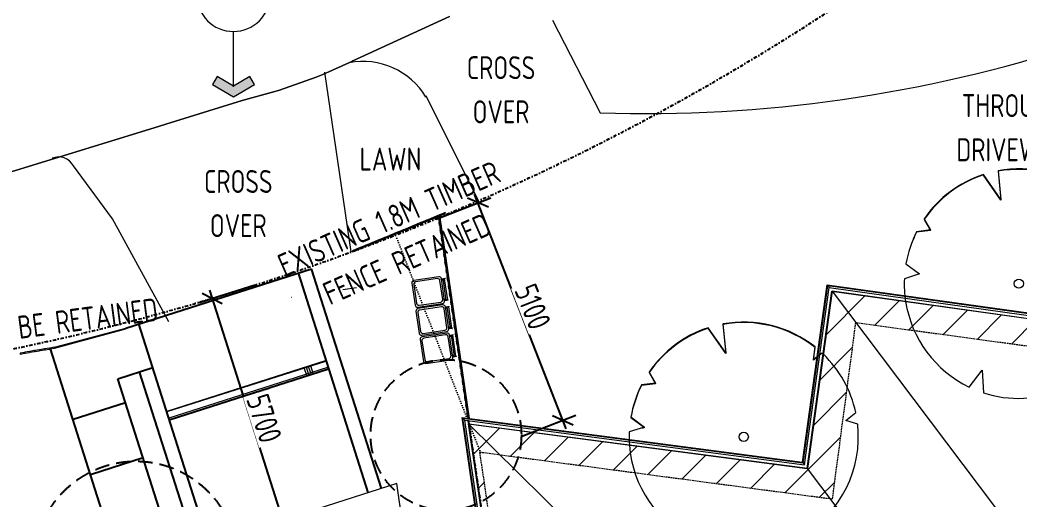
# Model space of a CAD drawing. Header units: millimetres. Extents: x -39027 to 364494, y -35256 to 94895.
# Drawn here: x 5216 to 27027, y 10956 to 21410 of the extents above; entities that cross this region are included whole.
import ezdxf

# ---------------------------------------------------------------- set-up
doc = ezdxf.new("R2010")
doc.units = ezdxf.units.MM
doc.header["$LTSCALE"] = 25
doc.header["$PDMODE"] = 3
for name, pattern in [('BG_Dash 1_5mm', [2.1, 1.5, -0.6]), ('BG_Dash Dot 3mm', [7, 3, -2, 0, -2]), ('BG_Dot 2mm', [2, 0, -2]), ('HIDDEN', [9.525, 6.35, -3.175])]:
    doc.linetypes.add(name, pattern=pattern)
for name, color, linetype, lineweight in [('A-ANNO-DIMS', 211, 'Continuous', 5), ('A-ANNO-NOTE', 131, 'Continuous', 25), ('A-DETL', 90, 'Continuous', 9), ('A-DETL-GENF', 92, 'Continuous', 5), ('A-DETL-HDLN', 90, 'BG_Dash 1_5mm', 9), ('A-FLOR', 1, 'Continuous', 5), ('A-GENM', 13, 'Continuous', 5), ('A-GLAZ-CWMG', 3, 'Continuous', 5), ('A-ROOF', 132, 'Continuous', 5), ('A-ROOF-OTLN', 132, 'Continuous', 5), ('A-WALL', 2, 'Continuous', 5), ('C-PROP-LINE', 91, 'BG_Dash Dot 3mm', 25), ('C-TOPO', 251, 'Continuous', 9), ('G-ANNO-TEXT', 231, 'Continuous', 5), ('L-PLNT', 71, 'Continuous', 5), ('L-SITE', 91, 'Continuous', 9), ('P-SANR-FIXT', 6, 'Continuous', 5)]:
    doc.layers.add(name, color=color, linetype=linetype, lineweight=lineweight)
doc.layers.add('Land-25', color=3, linetype='Continuous')
doc.layers.add('Wall-25', color=130, linetype='Continuous')
doc.styles.add('ISOCPEUR', font='isocpeur.ttf', dxfattribs={"width": 0.75, "height": 500})
doc.dimstyles.new('BG_STANDARD_100_Rounding_Op', dxfattribs={"dimscale": 304.8, "dimtxt": 500, "dimasz": 1.148294, "dimexe": 0.984252, "dimexo": 0.0625, "dimgap": 0.131234, "dimtad": 1, "dimdec": 0, "dimrnd": 100, "dimzin": 0, "dimdsep": 46, "dimtxsty": 'ISOCPEUR', "dimblk1": 'OBLIQUE', "dimblk2": 'OBLIQUE', "dimsah": 1, "dimcen": 0.09, "dimdle": 0.656168, "dimazin": 0, "dimtfac": 1, "dimtdec": 4, "dimtix": 1, "dimtmove": 0, "dimatfit": 3, "dimfxl": 3.28084, "dimfxlon": 1, "dimtvp": 1, "dimtfill": 1, "dimtolj": 1, "dimtzin": 0, "dimarcsym": 2})

# ---------------------------------------------------------------- blocks, each defined once
blk = doc.blocks.new('Rectangular Mullion - 20x100 Timber Panel-900567-PROPOSED SITE PLAN')
at = {"layer": 'A-GLAZ-CWMG', "lineweight": 9}
for p, q in [((-50, -10), (-50, 10)), ((-50, 10), (50, 10)), ((50, 10), (50, -10)), ((50, -10), (-50, -10))]:
    blk.add_line(p, q, dxfattribs=at)
blk = doc.blocks.new('PLANTING_RPC Tree - Tropical - Cuban Royal Palm - 7_5 Meters-2580577-PROPOSED SITE PLAN')
at = {"layer": 'L-PLNT', "lineweight": 9}
for p, q in [((-454, 2458), (-391, 1830)), ((-454, 2447), (-391, 1819)), ((-391, 1830), (-773, 2378)), ((-391, 1819), (-773, 2366)), ((1521, 1685), (1555, 1958)), ((1521, 1674), (1555, 1947)), ((1601, 1743), (1521, 1685)), ((1600, 1730), (1521, 1674)), ((-2063, 1411), (-1928, 1169)), ((-2063, 1400), (-1928, 1157)), ((-1928, 1169), (-2230, 1130)), ((-1928, 1157), (-2230, 1118)), ((-2462, 433), (-2165, 214)), ((-2462, 422), (-2165, 202)), ((-2165, 214), (-2242, 189)), ((-2165, 202), (-2219, 185))]:
    blk.add_line(p, q, dxfattribs=at)
for centre, start, end in [((0, 0), 51.5512, 100.4622), ((0, -11), 51.5512, 100.4622), ((0, 0), 108.0083, 145.6274), ((0, -11), 108.0083, 145.6274), ((0, 0), 153.1369, 170.0213), ((0, -11), 153.1369, 170.0213)]:
    blk.add_arc(centre, 2500, start, end, dxfattribs=at)
blk = doc.blocks.new('PLANTING_RPC Tree - Tropical - Cuban Royal Palm - 7_5 Meters-V202-PROPOSED SITE PLAN')
at = {"layer": 'L-PLNT', "lineweight": 9}
for p, q in [((-454, 2458), (-391, 1830)), ((-454, 2447), (-391, 1819)), ((-391, 1830), (-773, 2378)), ((-391, 1819), (-773, 2366)), ((1521, 1685), (1555, 1958)), ((1521, 1674), (1555, 1947)), ((1712, 1822), (1521, 1685)), ((1712, 1811), (1521, 1674)), ((-2063, 1411), (-1928, 1169)), ((-2063, 1400), (-1928, 1157)), ((-1928, 1169), (-2230, 1130)), ((-1928, 1157), (-2230, 1118))]:
    blk.add_line(p, q, dxfattribs=at)
for centre, start, end in [((0, 0), 51.5512, 100.4622), ((0, -11), 51.5512, 100.4622), ((0, 0), 108.0083, 145.6274), ((0, -11), 108.0083, 145.6274), ((0, 0), 30.7723, 46.7819), ((0, -11), 30.9733, 46.7819), ((0, 0), 153.1369, 157.8488), ((0, -11), 153.1369, 157.6279)]:
    blk.add_arc(centre, 2500, start, end, dxfattribs=at)
blk = doc.blocks.new('SITE_Bin_Wheely - 240 litre bin-2609414-PROPOSED SITE PLAN')
at = {"layer": 'L-SITE'}
for p, q in [((-290, 0), (-300, 0)), ((-300, -30), (-300, 0)), ((-300, 0), (-300, -1)), ((-290, -1), (-290, 0)), ((-290, 0), (-290, -9)), ((185, 0), (175, 0)), ((175, -30), (175, 0)), ((175, 0), (175, -1)), ((185, -1), (185, 0)), ((185, 0), (185, -30)), ((-350, -130), (-350, -680)), ((-315, -165), (-315, -645)), ((-300, -80), (-300, -30)), ((-290, -80), (-300, -80)), ((185, -80), (-300, -80)), ((-290, -9), (-290, -30)), ((175, -10), (-290, -10)), ((-290, -30), (-290, -80)), ((-290, -50), (175, -50)), ((-265, -55), (-290, -55)), ((-265, -55), (-265, -80)), ((150, -115), (-265, -115)), ((175, -55), (150, -55)), ((150, -80), (150, -55)), ((175, -80), (175, -30)), ((175, -80), (185, -80)), ((185, -30), (185, -80)), ((200, -645), (200, -165)), ((235, -680), (235, -130)), ((-300, -730), (185, -730)), ((-265, -695), (150, -695))]:
    blk.add_line(p, q, dxfattribs=at)
for centre, start, end in [((-300, -130), 90, 180), ((-265, -165), 90, 180), ((150, -165), 360, 90), ((185, -130), 360, 90), ((-265, -645), 180, 270), ((150, -645), 270, 360), ((-300, -680), 180, 270), ((185, -680), 270, 360)]:
    blk.add_arc(centre, 50, start, end, dxfattribs=at)
blk = doc.blocks.new('SITE_Bin_Wheely - 240 litre bin-V204-PROPOSED SITE PLAN')
at = {"layer": 'L-SITE'}
for p, q in [((-290, 0), (-300, 0)), ((-300, -30), (-300, 0)), ((-300, 0), (-300, -1)), ((-290, -1), (-290, 0)), ((-290, 0), (-290, -30)), ((185, 0), (175, 0)), ((175, -30), (175, 0)), ((175, 0), (175, -1)), ((185, -1), (185, 0)), ((185, 0), (185, -30)), ((-350, -130), (-350, -680)), ((-315, -165), (-315, -645)), ((-300, -80), (-300, -30)), ((-290, -80), (-300, -80)), ((185, -80), (-300, -80)), ((175, -10), (-290, -10)), ((-290, -30), (-290, -80)), ((-290, -50), (175, -50)), ((-265, -55), (-290, -55)), ((-265, -55), (-265, -80)), ((150, -115), (-265, -115)), ((175, -55), (150, -55)), ((150, -80), (150, -58)), ((175, -80), (175, -30)), ((175, -80), (185, -80)), ((185, -30), (185, -80)), ((200, -645), (200, -165)), ((235, -680), (235, -130)), ((-300, -730), (185, -730)), ((-265, -695), (150, -695))]:
    blk.add_line(p, q, dxfattribs=at)
for centre, start, end in [((-300, -130), 90, 180), ((-265, -165), 90, 180), ((150, -165), 360, 90), ((185, -130), 360, 90), ((-265, -645), 180, 270), ((150, -645), 270, 360), ((-300, -680), 180, 270), ((185, -680), 270, 360)]:
    blk.add_arc(centre, 50, start, end, dxfattribs=at)
blk = doc.blocks.new('SITE_Bin_Wheely - 240 litre bin-V205-PROPOSED SITE PLAN')
at = {"layer": 'L-SITE'}
for p, q in [((-290, 0), (-300, 0)), ((-300, -30), (-300, 0)), ((-300, 0), (-300, -1)), ((-290, -1), (-290, 0)), ((-290, 0), (-290, -30)), ((185, 0), (175, 0)), ((175, -30), (175, 0)), ((175, 0), (175, -1)), ((185, -1), (185, 0)), ((185, 0), (185, -30)), ((-350, -130), (-350, -680)), ((-315, -165), (-315, -645)), ((-300, -80), (-300, -30)), ((-290, -80), (-300, -80)), ((185, -80), (-300, -80)), ((175, -10), (-290, -10)), ((-290, -30), (-290, -80)), ((-290, -50), (175, -50)), ((-265, -55), (-290, -55)), ((-265, -61), (-265, -80)), ((150, -115), (-265, -115)), ((175, -55), (150, -55)), ((150, -80), (150, -58)), ((175, -80), (175, -30)), ((175, -80), (185, -80)), ((185, -30), (185, -80)), ((200, -645), (200, -165)), ((235, -680), (235, -130)), ((-300, -730), (185, -730)), ((-265, -695), (150, -695))]:
    blk.add_line(p, q, dxfattribs=at)
for centre, start, end in [((-300, -130), 90, 180), ((-265, -165), 90, 180), ((150, -165), 360, 90), ((185, -130), 360, 90), ((-265, -645), 180, 270), ((150, -645), 270, 360), ((-300, -680), 180, 270), ((185, -680), 270, 360)]:
    blk.add_arc(centre, 50, start, end, dxfattribs=at)
blk = doc.blocks.new('Family - ___-2269169-PROPOSED SITE PLAN')
at = {"layer": 'C-PROP-LINE'}
for p, q in [((18132, 7451), (18868, 11939)), ((16593, -1933), (18132, 7451))]:
    blk.add_line(p, q, dxfattribs=at)
blk.add_arc((14525, 63577), 51820, 256.5084, 274.8072, dxfattribs=at)
blk = doc.blocks.new('Family - ___-2269492-PROPOSED SITE PLAN')
at = {"layer": 'C-PROP-LINE'}
for p, q in [((18132, 7451), (18868, 11939)), ((16593, -1933), (18132, 7451))]:
    blk.add_line(p, q, dxfattribs=at)
blk.add_arc((14485, 63570), 51816, 274.8523, 286.5397, dxfattribs=at)
blk = doc.blocks.new('DC_Planting_Tree 5_0m Canopy - FIXED-V218-PROPOSED SITE PLAN')
at = {"layer": 'A-DETL-GENF'}
for p, q in [((-454, 2458), (-392, 1830)), ((-392, 1830), (-773, 2378)), ((1521, 1685), (1555, 1958)), ((1712, 1822), (1521, 1685)), ((-2063, 1411), (-1928, 1169)), ((-1928, 1169), (-2230, 1130)), ((2227, 353), (2442, 534)), ((-2462, 433), (-2165, 214)), ((2485, 273), (2227, 353)), ((-2165, 214), (-2498, 108)), ((-1085, -2252), (-801, -1886)), ((-801, -1886), (-773, -2377)), ((964, -2307), (799, -1804)), ((799, -1804), (1286, -2144))]:
    blk.add_line(p, q, dxfattribs=at)
blk.add_circle((0, 0), 100, dxfattribs=at)
for start, end in [(51.5512, 100.4622), (108.0083, 145.6274), (46.0093, 46.7819), (12.3276, 46.0093), (153.1369, 170.0213), (300.9465, 6.2753), (177.5355, 184.1803), (184.2104, 244.2846), (251.9772, 272.3265), (272.3601, 292.6758)]:
    blk.add_arc((0, 0), 2500, start, end, dxfattribs=at)
blk = doc.blocks.new('DC_Planting_Tree 5_0m Canopy - FIXED-V219-PROPOSED SITE PLAN')
at = {"layer": 'A-DETL-GENF'}
for p, q in [((-454, 2458), (-392, 1830)), ((-392, 1830), (-773, 2378)), ((1521, 1685), (1555, 1958)), ((1712, 1822), (1521, 1685)), ((-2063, 1411), (-1928, 1169)), ((-1928, 1169), (-2230, 1130)), ((2227, 353), (2442, 534)), ((-2462, 433), (-2165, 214)), ((2485, 273), (2227, 353)), ((-2165, 214), (-2498, 108)), ((-1085, -2252), (-801, -1886)), ((-801, -1886), (-773, -2377)), ((964, -2307), (799, -1804)), ((799, -1804), (1286, -2144))]:
    blk.add_line(p, q, dxfattribs=at)
blk.add_circle((0, 0), 100, dxfattribs=at)
for start, end in [(51.5512, 100.4622), (108.0083, 145.6274), (30.7748, 46.7819), (153.1369, 170.0213), (12.3276, 30.7748), (300.9465, 6.2753), (177.5355, 189.0288), (189.0288, 244.2846), (251.9772, 292.6758)]:
    blk.add_arc((0, 0), 2500, start, end, dxfattribs=at)
blk = doc.blocks.new('_Oblique')
at = {"color": 0, "linetype": 'ByBlock', "lineweight": -2}
blk.add_line((-0.5, -0.5), (0.5, 0.5), dxfattribs=at)
blk = doc.blocks.new('DIMBLOCK13-PROPOSED SITE PLAN')
at = {"layer": 'A-ANNO-DIMS', "color": 0, "lineweight": -2, "transparency": 16777216}
for p, q in [((10342, 15637), (9122, 15248)), ((9347, 15529), (11186, 9759)), ((12060, 10247), (10840, 9858))]:
    blk.add_line(p, q, dxfattribs=at)
at = {"layer": 'Defpoints', "color": 0, "transparency": 16777216}
for p in [(10361, 15642), (12078, 10253), (11126, 9949)]:
    blk.add_point(p, dxfattribs=at)
at = {"layer": 'A-ANNO-DIMS', "color": 0, "lineweight": -2, "transparency": 16777216, "xscale": 350, "yscale": 350, "zscale": 350}
for p, rotation in [((9408, 15339), 107.6792681858724), ((11126, 9949), 287.6792681858724)]:
    blk.add_blockref('_Oblique', p, dxfattribs=dict(at, rotation=rotation))
at = {"layer": 'A-ANNO-DIMS', "color": 0, "transparency": 16777216, "insert": (10543, 12732), "char_height": 500, "attachment_point": 5, "rotation": 287.6793, "style": 'ISOCPEUR', "bg_fill": 3, "box_fill_scale": 1.1, "bg_fill_color": 256, "bg_fill_true_color": 13158600, "bg_fill_transparency": 0}
blk.add_mtext('\\A1;5700', dxfattribs=at)
blk = doc.blocks.new('DIMBLOCK14-PROPOSED SITE PLAN')
at = {"layer": 'A-ANNO-DIMS', "color": 0, "lineweight": -2, "transparency": 16777216}
for p, q in [((14291, 17072), (15484, 17538)), ((17130, 12506), (15132, 17615)), ((16144, 12335), (17337, 12802))]:
    blk.add_line(p, q, dxfattribs=at)
at = {"layer": 'Defpoints', "color": 0, "transparency": 16777216}
for p in [(15205, 17429), (14273, 17065), (16126, 12328)]:
    blk.add_point(p, dxfattribs=at)
at = {"layer": 'A-ANNO-DIMS', "color": 0, "lineweight": -2, "transparency": 16777216, "xscale": 350, "yscale": 350, "zscale": 350}
for p, rotation in [((15205, 17429), 111.3633276784181), ((17057, 12693), 291.363327678418)]:
    blk.add_blockref('_Oblique', p, dxfattribs=dict(at, rotation=rotation))
at = {"layer": 'A-ANNO-DIMS', "color": 0, "transparency": 16777216, "insert": (16401, 15166), "char_height": 500, "attachment_point": 5, "rotation": 291.3633, "style": 'ISOCPEUR', "bg_fill": 3, "box_fill_scale": 1.1, "bg_fill_color": 256, "bg_fill_true_color": 13158600, "bg_fill_transparency": 0}
blk.add_mtext('\\A1;5100', dxfattribs=at)
blk = doc.blocks.new('ANNO_Site Note Circle Tag - Site Note Circle Tag-2606188-PROPOSED SITE PLAN')
at = {"layer": 'A-ANNO-NOTE', "lineweight": 5}
blk.add_hatch(color=256, dxfattribs=at).paths.add_polyline_path([(-2.29, -9.79), (-1.79, -8.92), (0, -9.96), (1.79, -8.92), (2.29, -9.79), (0, -11.11)], flags=0)
for p, q in [((0, -10.02), (0, -4)), ((-1.79, -8.92), (-2.29, -9.79)), ((-2.29, -9.79), (0, -11.11)), ((0, -9.96), (-1.79, -8.92)), ((1.79, -8.92), (0, -9.96)), ((0, -11.11), (2.29, -9.79)), ((2.29, -9.79), (1.79, -8.92))]:
    blk.add_line(p, q, dxfattribs=at)
for start, end in [(360, 180), (180, 360)]:
    blk.add_arc((0, 0), 4, start, end, dxfattribs=at)

msp = doc.modelspace()

# ---------------------------------------------------------------- hatches: boundary and pattern name
at = {"layer": 'A-DETL-GENF', "lineweight": 9}
h = msp.add_hatch(dxfattribs=at)
h.set_pattern_fill('FP_50', color=250, style=0, pattern_type=2)
h.set_pattern_definition([(45, (-4938.44, 393.3), (-424.264, 424.264), [])])
h.paths.add_polyline_path([(47088.7, -33946.8), (48278.9, -33946.8), (49983.4, -21339.4), (49983.4, -20585.8), (28063.1, -17505), (27088.9, -24436.9), (33103.3, -25282.2), (32815.8, -27328.2), (40737.9, -28441.6), (40042.1, -33393), (44138.4, -33946.8), (44748.9, -33946.8)], flags=0)
h.paths.add_polyline_path([(-35777.6, -33238.5), (-31783.6, -30761.1), (-38130.9, -20528.1), (-36686.3, -19632), (-39024.7, -15862), (-39024.7, -32781.5), (-36884.5, -31454), (-36257, -32465.6)], flags=0)
h.paths.add_polyline_path([(12750.1, -29193.8), (20737.7, -28518.7), (19658.9, -15754.6), (16923.7, -15988), (16605.4, -12228.7), (9566.4, -12823.6), (9883.9, -16594.8), (-702.1, -17489.7), (-179.8, -23669.8), (5418.4, -23196.6), (5553.1, -24773.3), (12328.1, -24200.6), (12750, -29192.1)], flags=0)
h.paths.add_polyline_path([(-20644, -26266.3), (-8508.7, -22521.5), (-9791.4, -18364.9), (-5969.2, -17185.4), (-7969.3, -10704.2), (-27748.9, -16808), (-25748.9, -23289.2), (-21926.7, -22109.8), (-20750.1, -25922.5)], flags=0)
h.paths.add_polyline_path([(-20379.8, -25766.2), (-21662.4, -21609.6), (-25484.6, -22789.1), (-27248.8, -17072.2), (-20692.8, -15049.1), (-20604.4, -15335.8), (-19481.6, -14989.3), (-19570.1, -14702.7), (-18335, -14321.5), (-18246.6, -14608.2), (-16450.2, -14053.8), (-16538.6, -13767.2), (-15415.9, -13420.7), (-15327.4, -13707.4), (-13531, -13153), (-13619.5, -12866.4), (-10026.6, -11757.7), (-9938.2, -12044.3), (-8141.8, -11490.6), (-6469.4, -16921.2), (-10291.5, -18100.6), (-9008.9, -22257.2), (-16912.7, -24696.3)], flags=0)
h.paths.add_polyline_path([(35431.3, -12814), (36744, -3105.8), (32781.1, -2569.9), (31468.4, -12278.2), (35426.8, -12813.4)], flags=0)
h.paths.add_polyline_path([(-23555.7, -5103.7), (-23445.7, -4235.8), (-20913.2, -4556.8), (-20592.8, -2028.2), (-17034.8, 664.9), (-16654.8, 3663.3), (-13573.6, 3272.8), (-12951.1, 9318.3), (-16571.8, 9721.5), (-17132.3, 5298.2), (-19079.9, 5545), (-18674.7, 8742.8), (-19381.5, 8832.4), (-19241.5, 9937.2), (-23486.5, 10475.2), (-23626.5, 9370.3), (-24333.6, 9458), (-24738.6, 6262.1), (-28025.6, 6678.6), (-29298.7, -3368.1), (-29488.5, -3346), (-29613.9, -4336), (-23568.7, -5102.1)], flags=0)
h.paths.add_polyline_path([(-33403, -2337.8), (-32407.1, 6606.9), (-37962.7, 7310.9), (-37935.6, 7507.7), (-37920.8, 7705.8), (-37918.2, 7904.3), (-37928, 8102.7), (-37950.1, 8300.1), (-37984.3, 8495.7), (-38030.7, 8688.8), (-38088.8, 8878.7), (-38158.7, 9064.6), (-38239.9, 9245.9), (-38332.2, 9421.7), (-38435.3, 9591.5), (-38548.6, 9754.6), (-38671.9, 9910.3), (-38804.6, 10058.1), (-38946.1, 10197.4), (-39024.7, 10265.7), (-39024.7, -1625.4), (-37962.7, -1760)], flags=0)
h.paths.add_polyline_path([(27357.8, -121.5), (27357.8, -121.5), (27601.4, 1730), (34237.2, 861.2), (36443.8, 16785.4), (31167.8, 17531.5), (30918.3, 15751.3), (29606, 17327.5), (28021.4, 16008.3), (29192.2, 14626), (22928.9, 15500.5), (22389.7, 11640), (15005.5, 12606.8), (16389.3, 3197.9), (24625.6, 2119.6), (24383.2, 268), (26065.2, 47.7)], flags=0)
h.paths.add_polyline_path([(33832.8, 1387.5), (16456.5, 3723.8), (15240.4, 11992.8), (22929, 10972.4), (23438.8, 14813.9), (29218.4, 14028.8), (31499.6, 15745.7), (31655.7, 16848.7), (35782.2, 16277.7), (33888.4, 1812.8)], flags=0)
h.paths.add_polyline_path([(-10675.5, 33370.4), (-7500.8, 40057.5), (-24761, 40057.5), (-19401.7, 37513.1), (-19659, 36971.1), (-16045.5, 35255.6), (-15788.2, 35797.6), (-10931.7, 33492)], flags=0)

# ---------------------------------------------------------------- linework, layer by layer
at = {"layer": 'A-DETL', "lineweight": 5}
for p, q in [((16833.2, 21409.6), (17869.4, 19389.2)), ((12439.3, 16358.3), (11862.9, 20276.9)), ((15217.8, 17472.9), (14077.7, 19758.5)), ((7233.4, 17081.9), (6380.7, 18233.1)), ((8459.8, 14837.8), (7233.4, 17081.9))]:
    msp.add_line(p, q, dxfattribs=at)
at = {"layer": 'A-DETL', "linetype": 'BG_Dot 2mm'}
msp.add_line((15261.2, 11990), (13408.6, 16726.3), dxfattribs=at)
at = {"layer": 'A-DETL', "lineweight": 18}
for p, q in [((22928.9, 15500.5), (22389.7, 11640)), ((29192.2, 14626), (22928.9, 15500.5)), ((22389.7, 11640), (15005.5, 12606.8)), ((15005.5, 12606.8), (16389.3, 3197.9))]:
    msp.add_line(p, q, dxfattribs=at)
at = {"layer": 'A-DETL', "lineweight": 5}
for centre, radius, start, end in [((18839.9, 49947.7), 30573.9, 268.18099, 307.76098), ((12693.2, 18894.9), 1612.2, 31.27524, 100.59136), ((6060.1, 18064.6), 362.2, 27.73001, 113.12377)]:
    msp.add_arc(centre, radius, start, end, dxfattribs=at)
at = {"layer": 'A-DETL-HDLN'}
for p, q in [((23438.8, 14813.9), (22929, 10972.4)), ((29218.4, 14028.8), (23438.8, 14813.9)), ((15240.4, 11992.8), (16456.5, 3723.8)), ((22929, 10972.4), (15240.4, 11992.8))]:
    msp.add_line(p, q, dxfattribs=at)
at = {"layer": 'A-GLAZ-CWMG', "lineweight": 9}
for p, q in [((5966, 14281.8), (7522.4, 14700.6)), ((5969.3, 14262.1), (7525.8, 14680.9))]:
    msp.add_line(p, q, dxfattribs=at)
at = {"layer": 'A-ROOF'}
for p, q in [((22928.9, 15500.5), (22389.7, 11640)), ((29006.4, 14652), (22928.9, 15500.5)), ((22928.9, 15500.5), (26489.3, 10784.3)), ((15005.5, 12606.8), (16389.3, 3197.9)), ((22389.7, 11640), (15005.5, 12606.8)), ((20412.2, 7285.1), (15005.5, 12606.8)), ((24597.2, 8741.8), (22389.7, 11640)), ((13433.7, 11314.6), (5861.8, 8901.1)), ((14665.9, 2936.3), (13433.7, 11314.6))]:
    msp.add_line(p, q, dxfattribs=at)
at = {"layer": 'A-ROOF-OTLN'}
for p, q in [((22283.1, 11780), (22822.4, 15641.6)), ((22293.9, 11765.8), (22833.2, 15627.2)), ((22295.9, 11763.1), (22835.2, 15624.6)), ((22328.4, 11720.5), (22867.7, 15581.6)), ((22387, 11643.5), (22926.2, 15504.1)), ((22822.4, 15641.6), (28885.2, 14795.1)), ((22833.2, 15627.2), (28897.5, 14780.6)), ((22835.2, 15624.6), (28899.8, 14777.9)), ((22835.2, 15624.6), (22867.7, 15581.6)), ((22867.7, 15581.6), (28936.7, 14734.2)), ((22926.2, 15504.1), (29003.3, 14655.6)), ((14857.8, 12752.2), (22283.1, 11780)), ((16279.4, 3086.2), (14857.8, 12752.2)), ((14872.8, 12737.4), (22293.9, 11765.8)), ((16290.5, 3097.6), (14872.8, 12737.4)), ((14875.6, 12734.7), (22295.9, 11763.1)), ((14875.6, 12734.7), (14920.6, 12690.4)), ((16292.6, 3099.7), (14875.6, 12734.7)), ((14920.6, 12690.4), (22328.4, 11720.5)), ((16326.1, 3133.7), (14920.6, 12690.4)), ((15001.8, 12610.5), (22387, 11643.5)), ((16386.5, 3195.1), (15001.8, 12610.5)), ((22295.9, 11763.1), (22328.4, 11720.5))]:
    msp.add_line(p, q, dxfattribs=at)
at = {"layer": 'A-WALL'}
for p, q in [((14350.9, 17105.5), (14370.7, 17108.4)), ((14993.7, 12734.4), (14350.9, 17105.5)), ((14370.7, 17108.4), (15014.3, 12731.7)), ((12554, 15577.9), (12257.2, 15534.3)), ((14585.9, 15507.4), (14605.7, 15510.3)), ((14810.1, 13983.2), (14829.9, 13986.1))]:
    msp.add_line(p, q, dxfattribs=at)
at = {"layer": 'C-TOPO'}
for p, q in [((14581, 21487.4), (12477.8, 20518.3)), ((12477.8, 20518.3), (14581, 21487.4)), ((12451.8, 20506.3), (11820.1, 20226.5)), ((11820.1, 20226.5), (12451.8, 20506.3)), ((12477.8, 20518.3), (12451.8, 20506.3)), ((12451.8, 20506.3), (12477.8, 20518.3)), ((11676.3, 20162.9), (10877.2, 19878.5)), ((10877.2, 19878.5), (11676.3, 20162.9)), ((11820.1, 20226.5), (11676.3, 20162.9)), ((11676.3, 20162.9), (11820.1, 20226.5)), ((10774.1, 19850.4), (10059, 19654.9)), ((10059, 19654.9), (10774.1, 19850.4)), ((10877.2, 19878.5), (10774.1, 19850.4)), ((10774.1, 19850.4), (10877.2, 19878.5)), ((10059, 19654.9), (8396.6, 19142.2)), ((8396.6, 19142.2), (10059, 19654.9)), ((7955.8, 19006.3), (5043.5, 18108.2)), ((5043.5, 18108.2), (7955.8, 19006.3)), ((8255.5, 19098.7), (7955.8, 19006.3)), ((7955.8, 19006.3), (8255.5, 19098.7)), ((8396.6, 19142.2), (8255.5, 19098.7)), ((8255.5, 19098.7), (8396.6, 19142.2)), ((11141.2, 15369.7), (11144.2, 15370.2))]:
    msp.add_line(p, q, dxfattribs=at)
at = {"layer": 'Wall-25'}
for p, q in [((7306.1, 9781.3), (5882.6, 14247.3)), ((7349.7, 13596), (8112, 13838.9)), ((8570.9, 9764.6), (7349.7, 13596)), ((7516.3, 13074), (6372.9, 12709.5)), ((7899.8, 11870.7), (6756.4, 11506.3))]:
    msp.add_line(p, q, dxfattribs=at)

# ---------------------------------------------------------------- block references
at = {"layer": 'A-ANNO-NOTE', "lineweight": 5, "xscale": 200.0000000000001, "yscale": 200.0000000000001, "zscale": 200.0000000000001}
msp.add_blockref('ANNO_Site Note Circle Tag - Site Note Circle Tag-2606188-PROPOSED SITE PLAN', (9871.3, 21960.8), dxfattribs=at)
at = {"layer": 'A-DETL-GENF'}
for name, p in [('DC_Planting_Tree 5_0m Canopy - FIXED-V219-PROPOSED SITE PLAN', (27002.1, 15667.9)), ('DC_Planting_Tree 5_0m Canopy - FIXED-V218-PROPOSED SITE PLAN', (21002.1, 12330.4))]:
    msp.add_blockref(name, p, dxfattribs=at)
at = {"layer": 'A-GLAZ-CWMG', "lineweight": 9, "rotation": 17.67926818587259}
msp.add_blockref('Family - ___-2269169-PROPOSED SITE PLAN', (0, 0), dxfattribs=at)
at = {"layer": 'A-GLAZ-CWMG', "lineweight": 9, "extrusion": (0, 0, -1)}
for p, rotation in [((-14039.2, 17018.7), 157.6122679656777), ((-14140.9, 17060.6), 157.6122679656777), ((-14242.7, 17102.5), 157.6122679656777), ((-14344.4, 17144.4), 157.6122679656777), ((-14446.1, 17186.3), 157.6122679656777), ((-13429, 16767.3), 157.6122679656777), ((-13530.7, 16809.2), 157.6122679656777), ((-13632.4, 16851.1), 157.6122679656777), ((-13734.1, 16893), 157.6122679656777), ((-13835.8, 16934.9), 157.6122679656777), ((-13937.5, 16976.8), 157.6122679656777), ((-12920.4, 16557.9), 157.6122679656777), ((-13022.1, 16599.8), 157.6122679656777), ((-13123.9, 16641.7), 157.6122679656777), ((-13225.6, 16683.6), 157.6122679656777), ((-13327.3, 16725.5), 157.6122679656777), ((-12513.6, 16390.3), 157.6122679656777), ((-12615.3, 16432.2), 157.6122679656777), ((-12717, 16474.1), 157.6122679656777), ((-12818.7, 16516), 157.6122679656777), ((-5376.2, 14171.4), 350.3536632790674), ((-5484.6, 14189.8), 350.3536632790674), ((-5593, 14208.3), 350.3536632790674), ((-5701.5, 14226.7), 350.3536632790674), ((-5809.9, 14245.1), 350.3536632790674), ((-5918.4, 14263.6), 350.3536632790674), ((-5267.7, 14153), 350.3536632790674)]:
    msp.add_blockref('Rectangular Mullion - 20x100 Timber Panel-900567-PROPOSED SITE PLAN', p, dxfattribs=dict(at, rotation=rotation))
at = {"layer": 'C-PROP-LINE', "rotation": 17.67926818587259}
msp.add_blockref('Family - ___-2269492-PROPOSED SITE PLAN', (0, 0), dxfattribs=at)
at = {"layer": 'L-PLNT', "lineweight": 9}
for name, p in [('PLANTING_RPC Tree - Tropical - Cuban Royal Palm - 7_5 Meters-V202-PROPOSED SITE PLAN', (27001.9, 15668)), ('PLANTING_RPC Tree - Tropical - Cuban Royal Palm - 7_5 Meters-2580577-PROPOSED SITE PLAN', (21001.9, 12330.4))]:
    msp.add_blockref(name, p, dxfattribs=at)
at = {"layer": 'L-SITE', "rotation": 278.3665173887833}
for name, p in [('SITE_Bin_Wheely - 240 litre bin-2609414-PROPOSED SITE PLAN', (14528.7, 15489.1)), ('SITE_Bin_Wheely - 240 litre bin-V204-PROPOSED SITE PLAN', (14619, 14875.7)), ('SITE_Bin_Wheely - 240 litre bin-V205-PROPOSED SITE PLAN', (14709.2, 14262.3))]:
    msp.add_blockref(name, p, dxfattribs=at)

# ---------------------------------------------------------------- texts
at = {"layer": 'G-ANNO-TEXT', "color": 7, "lineweight": 15, "char_height": 500, "line_spacing_factor": 1.153846, "style": 'ISOCPEUR'}
for s, insert, width, attachment_point in [('CROSS\\POVER', (15708.1, 20621.5), 1752, 2), ('THROUGH\\PDRIVEWAY', (26867.5, 19795.3), 2862, 2), ('LAWN', (12622, 18629.7), 1566, 1), ('CROSS\\POVER', (9977.2, 18142.5), 1752, 2)]:
    msp.add_mtext(s, dxfattribs=dict(at, insert=insert, width=width, attachment_point=attachment_point))
at = {"layer": 'G-ANNO-TEXT', "color": 7, "lineweight": 13, "insert": (2076.3, 14555.1), "char_height": 500, "width": 12487.273, "attachment_point": 2, "rotation": 7.5051, "line_spacing_factor": 1.153846, "style": 'ISOCPEUR'}
msp.add_mtext('EXISTING 1.8M HIGH TIMBER FENCE TO BE RETAINED', dxfattribs=at)

# ---------------------------------------------------------------- next in the draw order: dimensions: what is measured, and where the dimension line sits
at = {"layer": 'A-ANNO-DIMS'}
for base, p1, p2, angle, override, picture, middle in [((15204.7, 17428.8), (16126, 12328.3), (14273.4, 17064.6), 291.36333, {"dimpost": '<>', "dimfxl": 5085.720223}, 'DIMBLOCK14-PROPOSED SITE PLAN', (16401.1, 15166.3)), ((11125.6, 9949.2), (10360.5, 15642.3), (12078.4, 10252.9), 287.67927, {"dimpost": '<>', "dimfxl": 5656.644305}, 'DIMBLOCK13-PROPOSED SITE PLAN', (10543, 12732))]:
    dim = msp.add_linear_dim(base=base, p1=p1, p2=p2, angle=angle, dimstyle='BG_STANDARD_100_Rounding_Op', override=override, dxfattribs=at)
    dim.commit()
    dim.dimension.update_dxf_attribs({"geometry": picture, "text_midpoint": middle})

# ---------------------------------------------------------------- next in the draw order: linework, layer by layer
at = {"layer": 'A-FLOR'}
for p, q in [((11955.5, 13806.4), (8475.8, 12697.3)), ((11955.5, 13806.2), (8475.9, 12697.1))]:
    msp.add_line(p, q, dxfattribs=at)
at = {"layer": 'A-GENM'}
for p, q in [((11470.1, 13665.1), (11416.8, 13832.3)), ((11516.9, 13680), (11463.6, 13847.2)), ((11563.8, 13695), (11510.5, 13862.2)), ((11610.6, 13709.9), (11557.3, 13877.1))]:
    msp.add_line(p, q, dxfattribs=at)
at = {"layer": 'Land-25', "linetype": 'HIDDEN', "ltscale": 2}
for centre, radius in [((14507.5, 12369.6), 1643.6), ((7743.6, 9585.8), 2213.1)]:
    msp.add_circle(centre, radius, dxfattribs=at)
at = {"layer": 'P-SANR-FIXT'}
for p, q in [((11895.3, 13995.2), (8415.6, 12886.1)), ((8428.2, 12879.7), (11884.4, 13981.4)), ((8471.1, 12745), (11927.3, 13846.7)), ((8475.9, 12697.1), (11955.5, 13806.2)), ((11938.6, 13811.2), (8482.4, 12709.5))]:
    msp.add_line(p, q, dxfattribs=at)
at = {"layer": 'Wall-25'}
for p, q in [((7522.4, 14700.6), (11573.7, 15991.9)), ((13098.6, 11207.8), (11573.7, 15991.9)), ((12812.8, 11116.7), (11287.9, 15900.8)), ((9333.2, 10007.6), (7808.3, 14791.7)), ((9047.3, 9916.5), (7826.1, 13747.8))]:
    msp.add_line(p, q, dxfattribs=at)

# ---------------------------------------------------------------- next in the draw order: texts
at = {"layer": 'G-ANNO-TEXT', "color": 7, "lineweight": 13, "insert": (13162.4, 17310.4), "char_height": 500, "width": 5952, "attachment_point": 2, "rotation": 23.79885, "line_spacing_factor": 1.153846, "style": 'ISOCPEUR'}
msp.add_mtext('EXISTING 1.8M TIMBER\\PFENCE RETAINED', dxfattribs=at)

doc.saveas('drawing.dxf')
